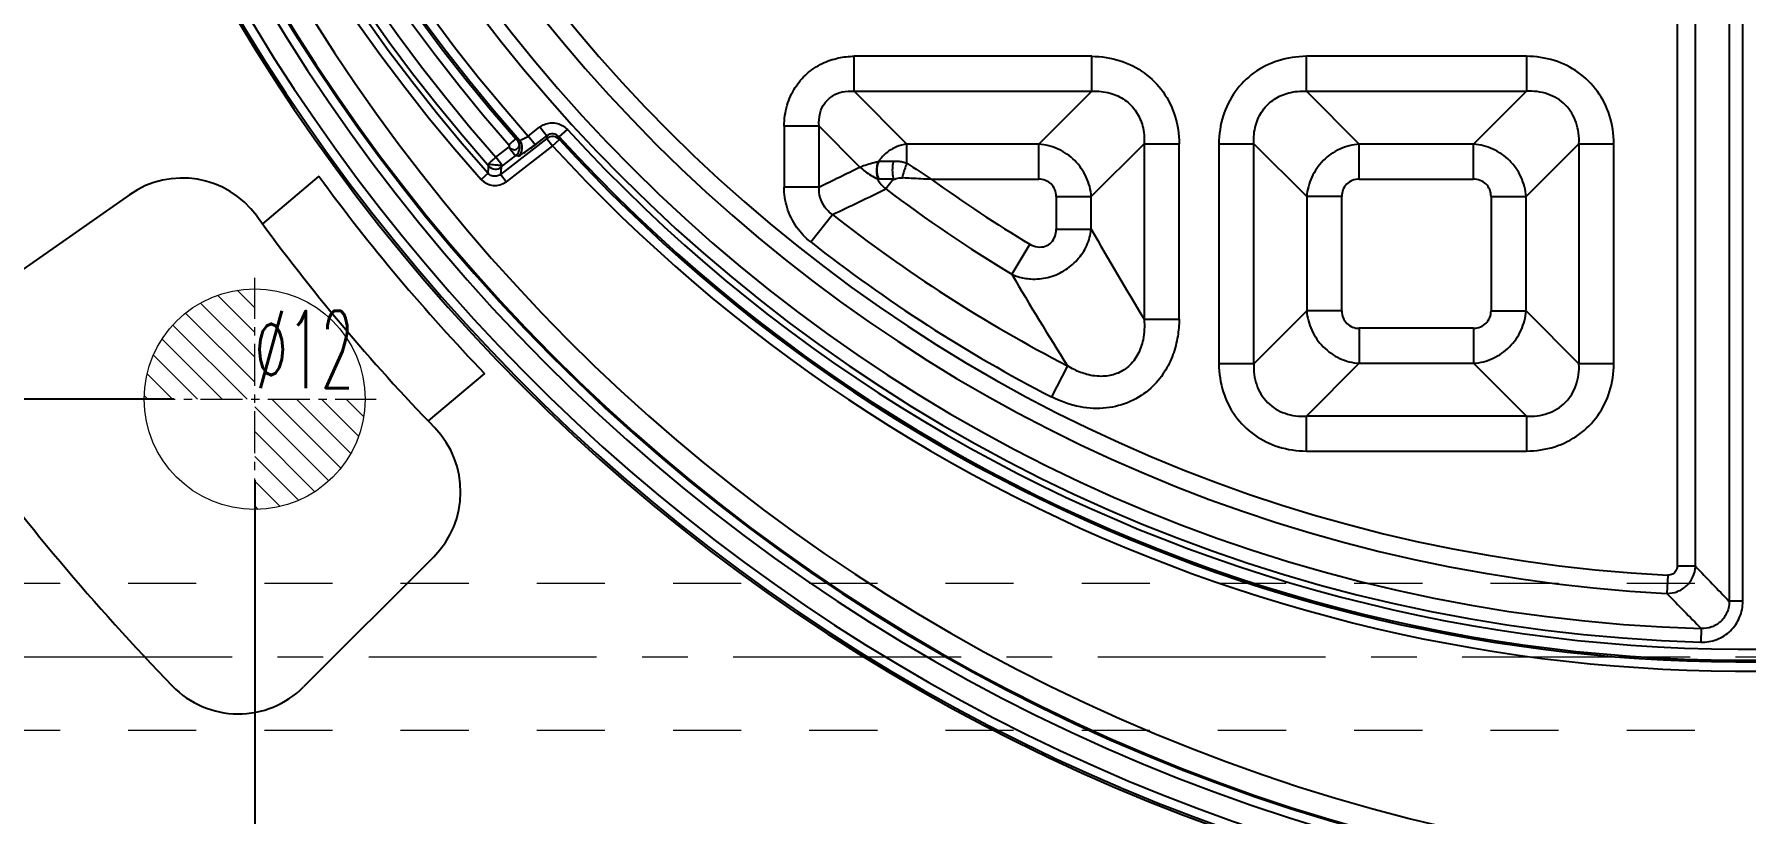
# Model space of a CAD drawing. Header units: millimetres. Extents: x 2750 to 4049, y 1371 to 1831.
# Drawn here: x 3730.7 to 3823.7, y 1526.8 to 1569.1 of the extents above; entities that cross this region are included whole.
import ezdxf
from ezdxf.enums import TextEntityAlignment as Align

# ---------------------------------------------------------------- set-up
doc = ezdxf.new("R2010")
doc.units = ezdxf.units.MM
doc.linetypes.add('CENTER', pattern=[0.6, 0.375, -0.075, 0.075, -0.075])
doc.linetypes.add('HIDDEN', pattern=[0.2, 0.1, -0.1])
doc.layers.add('11', color=7, linetype='Continuous')
doc.layers.add('cool', color=153, linetype='HIDDEN', lineweight=9)
doc.layers.add('epin', color=13, linetype='Continuous', lineweight=9)
doc.styles.get("Standard").update_dxf_attribs({"font": 'arial.ttf'})
doc.styles.add('TXT05', font='txt.shx', dxfattribs={"width": 0.5, "bigfont": 'gbcbig.shx'})
doc.dimstyles.get("Standard").update_dxf_attribs({"dimtxt": 0.18, "dimasz": 0.18, "dimexe": 0.18, "dimexo": 0.0625, "dimgap": 0.09, "dimtad": 0, "dimtih": 1, "dimtoh": 1, "dimzin": 0, "dimdsep": 46, "dimtxsty": 'Standard', "dimcen": 0.09, "dimadec": 0, "dimazin": 0, "dimtfac": 1, "dimtofl": 0, "dimtmove": 0, "dimatfit": 3, "dimfxl": 0, "dimtolj": 1, "dimtzin": 0, "dimarcsym": 0})

# ---------------------------------------------------------------- blocks, each defined once
blk = doc.blocks.new('4')
at = {"layer": '11', "color": 3, "linetype": 'Continuous'}
for p, q in [((-12.852, 216.652), (-13.724, 226.616)), ((12.852, 216.656), (13.724, 226.619)), ((-7, 208.127), (-7, 212.136)), ((7, 208.13), (7, 212.139))]:
    blk.add_line(p, q, dxfattribs=at)
for centre, radius, start, end in [((-8.743, 227.051), 5, 94.10934, 185), ((0.026, 105), 127.366, 85.91485, 94.10934), ((8.743, 227.055), 5, 355, 85.91485), ((-7.871, 217.088), 5, 185, 274.03007), ((7.871, 217.092), 5, 265.99628, 355), ((0.026, 105), 107.366, 85.99628, 94.03007), ((0.026, 105), 103.366, 86.13132, 93.8975)]:
    blk.add_arc(centre, radius, start, end, dxfattribs=at)
blk = doc.blocks.new('*D184')
at = {"color": 4, "lineweight": -2, "transparency": 16777216}
for p, q in [((3670.211, 1561.29), (3660.211, 1561.29)), ((3680.211, 1549.291), (3670.211, 1561.29)), ((3738.285, 1549.291), (3680.211, 1549.291))]:
    blk.add_line(p, q, dxfattribs=at)
at = {"layer": 'Defpoints', "color": 0, "transparency": 16777216}
for p in [(3829.681, 1617.29), (3660.211, 1561.29), (3738.285, 1549.291)]:
    blk.add_point(p, dxfattribs=at)
at = {"color": 6, "transparency": 16777216, "insert": (3651.77, 1561.29), "char_height": 5, "attachment_point": 5}
blk.add_mtext('\\A1;68.00', dxfattribs=at)
blk = doc.blocks.new('*D185')
at = {"color": 4, "lineweight": -2, "transparency": 16777216}
blk.add_line((3703.173, 1535.29), (3660.211, 1535.29), dxfattribs=at)
at = {"layer": 'Defpoints', "color": 0, "transparency": 16777216}
for p in [(3829.681, 1617.29), (3660.211, 1535.29), (3703.173, 1535.29)]:
    blk.add_point(p, dxfattribs=at)
at = {"color": 6, "transparency": 16777216, "insert": (3651.78, 1535.29), "char_height": 5, "attachment_point": 5}
blk.add_mtext('\\A1;82.00', dxfattribs=at)
blk = doc.blocks.new('*D186')
at = {"color": 4, "lineweight": -2, "transparency": 16777216}
blk.add_line((3793.281, 1509.29), (3660.211, 1509.29), dxfattribs=at)
at = {"layer": 'Defpoints', "color": 0, "transparency": 16777216}
for p in [(3829.681, 1617.29), (3660.211, 1509.29), (3793.281, 1509.29)]:
    blk.add_point(p, dxfattribs=at)
at = {"color": 6, "transparency": 16777216, "insert": (3650.077, 1509.29), "char_height": 5, "attachment_point": 5}
blk.add_mtext('\\A1;108.00', dxfattribs=at)
blk = doc.blocks.new('*D192')
at = {"color": 4, "lineweight": -2, "transparency": 16777216}
blk.add_line((3797.681, 1504.89), (3797.681, 1452.826), dxfattribs=at)
at = {"layer": 'Defpoints', "color": 0, "transparency": 16777216}
for p in [(3829.681, 1617.29), (3797.681, 1504.89), (3797.681, 1452.826)]:
    blk.add_point(p, dxfattribs=at)
at = {"color": 6, "transparency": 16777216, "insert": (3797.681, 1444.4), "char_height": 5, "attachment_point": 5, "rotation": 90}
blk.add_mtext('\\A1;32.00', dxfattribs=at)
blk = doc.blocks.new('*D193')
at = {"color": 4, "lineweight": -2, "transparency": 16777216}
for p, q in [((3742.685, 1544.891), (3742.685, 1472.826)), ((3742.685, 1472.826), (3734.655, 1462.826)), ((3734.655, 1462.826), (3734.655, 1452.826))]:
    blk.add_line(p, q, dxfattribs=at)
at = {"layer": 'Defpoints', "color": 0, "transparency": 16777216}
for p in [(3829.681, 1617.29), (3742.685, 1544.891), (3734.655, 1452.826)]:
    blk.add_point(p, dxfattribs=at)
at = {"color": 6, "transparency": 16777216, "insert": (3734.655, 1444.395), "char_height": 5, "attachment_point": 5, "rotation": 90}
blk.add_mtext('\\A1;87.00', dxfattribs=at)
blk = doc.blocks.new('epin_ejp_12')
at = {"layer": 'epin'}
h = blk.add_hatch(dxfattribs=at)
h.set_pattern_fill('_ANSI31', color=123, scale=0.3, angle=90)
h.set_pattern_definition([(135, (-3020.1993, -1559.3419), (-0.6735192, -0.6735192), [])])
h.paths.add_polyline_path([(0, 6, 0.414214), (-6, 0), (0, 0)])
h.paths.add_polyline_path([(6, 0), (0, 0), (0, -6, 0.414214)])
at = {"layer": 'epin', "color": 1, "linetype": 'CENTER', "ltscale": 6.096}
for p, q in [((0, -6.6), (0, 6.6)), ((-6.6, 0), (6.6, 0))]:
    blk.add_line(p, q, dxfattribs=at)
at = {"layer": 'epin'}
blk.add_circle((0, 0), 6, dxfattribs=at)
at = {"layer": 'epin', "color": 6, "style": 'TXT05', "width": 0.5}
blk.add_text('%%c12', height=4.2, dxfattribs=at).set_placement((2.69, 2.7), align=Align.MIDDLE)

msp = doc.modelspace()

# ---------------------------------------------------------------- linework, layer by layer
at = {"color": 6, "linetype": 'Continuous'}
for p, q in [((3822.778, 1617.463), (3822.779, 1538.301)), ((3823.519, 1538.301), (3823.521, 1617.463)), ((3819.954, 1615.628), (3819.954, 1540.21)), ((3820.943, 1541.699), (3820.942, 1615.628)), ((3775.242, 1566.027), (3775.242, 1567.927)), ((3788.15, 1567.927), (3775.242, 1567.927)), ((3788.15, 1566.027), (3788.15, 1567.927)), ((3799.81, 1566.027), (3799.81, 1567.927)), ((3811.767, 1567.927), (3799.81, 1567.927)), ((3811.767, 1567.927), (3811.767, 1566.027)), ((3775.242, 1566.027), (3778.115, 1563.154)), ((3775.242, 1566.027), (3788.15, 1566.027)), ((3785.277, 1563.154), (3788.15, 1566.027)), ((3799.81, 1566.027), (3811.767, 1566.027)), ((3799.81, 1566.027), (3802.683, 1563.154)), ((3808.894, 1563.154), (3811.767, 1566.027)), ((3757.546, 1563.595), (3758.18, 1564.085)), ((3758.18, 1564.085), (3758.548, 1563.61)), ((3759.226, 1563.55), (3759.671, 1563.956)), ((3771.441, 1564.126), (3771.441, 1560.82)), ((3773.341, 1564.126), (3771.441, 1564.126)), ((3773.341, 1560.82), (3773.341, 1564.126)), ((3775.561, 1561.907), (3773.341, 1564.126)), ((3755.782, 1562.443), (3756.484, 1562.986)), ((3758.558, 1563.46), (3756.039, 1561.509)), ((3758.865, 1563.063), (3756.346, 1561.113)), ((3756.484, 1562.986), (3756.852, 1562.51)), ((3756.935, 1563.384), (3757.075, 1563.371)), ((3757.915, 1563.12), (3757.546, 1563.595)), ((3757.915, 1563.12), (3758.548, 1563.61)), ((3758.548, 1563.61), (3758.558, 1563.46)), ((3758.558, 1563.46), (3758.865, 1563.063)), ((3758.866, 1563.064), (3759.235, 1563.402)), ((3759.226, 1563.55), (3759.235, 1563.402)), ((3778.115, 1562.121), (3778.115, 1563.154)), ((3785.277, 1563.154), (3778.115, 1563.154)), ((3785.277, 1561.253), (3785.277, 1563.154)), ((3791, 1563.176), (3788.127, 1560.303)), ((3791, 1563.176), (3791, 1553.631)), ((3791, 1563.176), (3792.901, 1563.176)), ((3792.901, 1553.631), (3792.901, 1563.176)), ((3795.058, 1563.176), (3795.058, 1551.218)), ((3795.058, 1563.176), (3796.959, 1563.176)), ((3799.832, 1560.303), (3796.959, 1563.176)), ((3796.959, 1551.218), (3796.959, 1563.176)), ((3802.683, 1561.253), (3802.683, 1563.154)), ((3808.894, 1563.154), (3802.683, 1563.154)), ((3808.894, 1561.253), (3808.894, 1563.154)), ((3814.618, 1563.176), (3811.745, 1560.303)), ((3814.618, 1563.176), (3816.518, 1563.176)), ((3814.618, 1563.176), (3814.618, 1551.218)), ((3816.518, 1551.218), (3816.518, 1563.176)), ((3756.151, 1561.967), (3755.782, 1562.442)), ((3756.151, 1561.967), (3756.852, 1562.51)), ((3756.993, 1562.497), (3756.852, 1562.51)), ((3776.585, 1562.231), (3777.374, 1562.23)), ((3755.357, 1561.572), (3754.983, 1561.239)), ((3756.075, 1561.9), (3756.039, 1561.509)), ((3756.346, 1561.113), (3756.039, 1561.509)), ((3777.359, 1561.233), (3776.967, 1560.716)), ((3779.434, 1561.253), (3785.277, 1561.253)), ((3802.683, 1561.253), (3808.894, 1561.253)), ((3773.341, 1560.82), (3771.441, 1560.82)), ((3786.227, 1560.303), (3786.227, 1558.526)), ((3786.227, 1560.303), (3788.127, 1560.303)), ((3788.127, 1558.526), (3788.127, 1560.303)), ((3799.832, 1560.303), (3799.832, 1554.091)), ((3801.732, 1560.303), (3799.832, 1560.303)), ((3801.732, 1554.091), (3801.732, 1560.303)), ((3809.844, 1560.303), (3811.745, 1560.303)), ((3809.844, 1560.303), (3809.844, 1554.091)), ((3811.745, 1554.091), (3811.745, 1560.303)), ((3772.89, 1557.834), (3774.066, 1559.327)), ((3786.227, 1558.526), (3788.127, 1558.526)), ((3784.787, 1557.712), (3783.806, 1556.084)), ((3791, 1553.631), (3792.901, 1553.631)), ((3796.959, 1551.218), (3799.832, 1554.091)), ((3801.732, 1554.091), (3799.832, 1554.091)), ((3809.844, 1554.091), (3811.745, 1554.091)), ((3811.745, 1554.091), (3814.618, 1551.218)), ((3808.894, 1553.141), (3802.683, 1553.141)), ((3802.683, 1553.141), (3802.683, 1551.241)), ((3808.894, 1553.141), (3808.894, 1551.241)), ((3786.84, 1551.099), (3785.967, 1549.411)), ((3796.959, 1551.218), (3795.058, 1551.218)), ((3802.683, 1551.241), (3799.81, 1548.368)), ((3802.683, 1551.241), (3808.894, 1551.241)), ((3811.767, 1548.368), (3808.894, 1551.241)), ((3816.518, 1551.218), (3814.618, 1551.218)), ((3811.767, 1548.368), (3799.81, 1548.368)), ((3799.81, 1546.467), (3799.81, 1548.368)), ((3811.767, 1548.368), (3811.767, 1546.467)), ((3799.81, 1546.467), (3811.767, 1546.467)), ((3820.944, 1540.21), (3820.943, 1541.699)), ((3819.441, 1539.723), (3819.391, 1538.735)), ((3820.944, 1540.21), (3819.954, 1540.21)), ((3823.519, 1538.301), (3822.779, 1538.301)), ((3821.26, 1536.824), (3821.239, 1536.084))]:
    msp.add_line(p, q, dxfattribs=at)
msp.add_lwpolyline([(3757.339, 1562.694), (3757.618, 1562.893), (3757.916, 1563.118)], dxfattribs=at)
for centre, radius, start, end in [((3829.707, 1622.321), 100.622, 28.40074, 331.59927), ((3829.707, 1622.321), 100.12, 28.40075, 331.59926), ((3829.707, 1622.321), 100.057, 28.37938, 331.62062), ((3829.707, 1622.321), 98.859, 28.37934, 331.62065), ((3823.677, 1622.321), 91.924, 138.35729, 221.64274), ((3823.677, 1622.321), 91.422, 138.35723, 221.64277), ((3823.677, 1622.321), 91.129, 138.59005, 221.40995), ((3823.677, 1622.321), 90.527, 138.59005, 221.40995), ((3823.677, 1622.321), 89.548, 138.61116, 221.38932), ((3823.677, 1622.321), 89.047, 138.61339, 221.38667), ((3823.677, 1622.321), 88.944, 138.48781, 221.51219), ((3823.677, 1622.321), 88.442, 138.39414, 221.60586), ((3823.677, 1622.321), 86.271, 181.61975, 268.38025), ((3823.677, 1622.321), 85.531, 181.61975, 268.38025), ((3823.677, 1622.321), 83.696, 182.93582, 267.06418), ((3823.677, 1622.321), 82.706, 182.93582, 267.06418), ((3829.707, 1622.321), 102.28, 186.15973, 331.08016), ((3829.707, 1622.321), 101.778, 186.19838, 331.08683), ((3829.707, 1622.321), 102.395, 189.52573, 331.07349), ((3823.677, 1622.321), 87.224, 222.36053, 346.47022), ((3823.677, 1622.321), 86.622, 222.36102, 346.47022), ((3823.677, 1622.321), 87.818, 222.43656, 332.51118), ((3823.677, 1622.321), 87.317, 222.43651, 332.51058), ((3756.48, 1562.987), 0.604, 308.10852, 41.12425), ((3756.619, 1562.973), 0.605, 308.11643, 41.14527), ((3758.866, 1563.061), 0.503, 42.65537, 127.54792), ((3755.769, 1562.301), 0.504, 221.78366, 307.43963), ((3843.506, 1660.061), 117.764, 236.27009, 237.03816), ((3755.732, 1561.905), 1.002, 221.60866, 307.78849), ((3778.336, 1562.335), 2.121, 210.48734, 229.76953), ((3823.677, 1622.321), 75.411, 234.07664, 238.95453), ((3616.188, 1892.698), 368.866, 295.34136, 295.84092), ((3823.677, 1622.321), 77.311, 232.82949, 238.9546), ((3823.677, 1622.321), 80.184, 231.77762, 242.65109), ((3941.196, 1645.079), 175.844, 209.48605, 211.3354), ((3823.677, 1622.321), 82.085, 231.77764, 242.65107), ((3940.175, 1647.833), 181.298, 210.4021, 212.24624), ((3987.646, 1698.587), 229.942, 223.53297, 224.19288), ((3989.839, 1703.587), 237.127, 224.04396, 224.68981)]:
    msp.add_arc(centre, radius, start, end, dxfattribs=at)
for points, knots in [([(3771.441, 1564.126), (3771.452, 1564.51), (3771.545, 1565.249), (3771.989, 1566.232), (3772.65, 1567.016), (3773.473, 1567.565), (3774.362, 1567.859), (3774.958, 1567.932), (3775.242, 1567.927)], [0, 0, 0, 0, 0.192981, 0.368447, 0.533532, 0.701789, 0.85754, 1, 1, 1, 1]), ([(3788.15, 1567.927), (3788.672, 1567.927), (3789.693, 1567.772), (3791.049, 1567.088), (3792.091, 1566.033), (3792.753, 1564.688), (3792.901, 1563.686), (3792.901, 1563.176)], [0, 0, 0, 0, 0.209973, 0.407076, 0.600298, 0.795169, 1, 1, 1, 1]), ([(3799.81, 1567.927), (3799.292, 1567.918), (3798.278, 1567.776), (3796.92, 1567.094), (3795.874, 1566.038), (3795.207, 1564.687), (3795.066, 1563.685), (3795.058, 1563.176)], [0, 0, 0, 0, 0.208166, 0.404613, 0.600169, 0.795235, 1, 1, 1, 1]), ([(3816.518, 1563.176), (3816.509, 1563.694), (3816.367, 1564.708), (3815.685, 1566.066), (3814.629, 1567.112), (3813.278, 1567.778), (3812.277, 1567.919), (3811.767, 1567.927)], [0, 0, 0, 0, 0.208153, 0.404601, 0.600135, 0.79522, 1, 1, 1, 1]), ([(3773.341, 1564.126), (3773.321, 1564.362), (3773.348, 1564.808), (3773.616, 1565.397), (3774.054, 1565.804), (3774.62, 1566.026), (3775.028, 1566.045), (3775.242, 1566.027)], [0, 0, 0, 0, 0.229389, 0.422261, 0.61197, 0.792322, 1, 1, 1, 1]), ([(3788.15, 1566.027), (3788.486, 1566.047), (3789.128, 1565.991), (3789.985, 1565.593), (3790.605, 1564.948), (3790.97, 1564.109), (3791.02, 1563.495), (3791, 1563.176)], [0, 0, 0, 0, 0.21998, 0.412518, 0.605434, 0.791016, 1, 1, 1, 1]), ([(3796.959, 1563.176), (3796.939, 1563.515), (3796.996, 1564.16), (3797.395, 1565.017), (3798.038, 1565.635), (3798.876, 1565.996), (3799.49, 1566.046), (3799.81, 1566.027)], [0, 0, 0, 0, 0.221835, 0.414242, 0.605287, 0.790745, 1, 1, 1, 1]), ([(3814.618, 1563.176), (3814.641, 1563.563), (3814.544, 1564.341), (3813.947, 1565.356), (3812.932, 1565.953), (3812.155, 1566.05), (3811.767, 1566.027)], [0, 0, 0, 0, 0.254794, 0.500003, 0.745227, 1, 1, 1, 1]), ([(3758.18, 1564.085), (3758.253, 1564.146), (3758.438, 1564.244), (3758.765, 1564.336), (3759.117, 1564.302), (3759.427, 1564.159), (3759.594, 1564.03), (3759.671, 1563.955)], [0, 0, 0, 0, 0.173703, 0.379966, 0.615499, 0.802975, 1, 1, 1, 1]), ([(3756.495, 1563.114), (3756.504, 1563.104), (3756.516, 1563.075), (3756.513, 1563.028), (3756.495, 1562.998), (3756.484, 1562.986)], [0, 0, 0, 0, 0.297318, 0.631875, 1, 1, 1, 1]), ([(3756.484, 1562.986), (3756.51, 1562.969), (3756.574, 1562.928), (3756.675, 1562.871), (3756.799, 1562.842), (3756.925, 1562.877), (3756.986, 1562.945), (3757.007, 1562.986)], [0, 0, 0, 0, 0.154808, 0.378714, 0.575869, 0.771348, 1, 1, 1, 1]), ([(3756.494, 1563.116), (3756.554, 1563.169), (3756.659, 1563.263), (3756.784, 1563.374), (3756.85, 1563.431), (3756.869, 1563.449)], [0, 0, 0, 0, 0.480534, 0.843107, 1, 1, 1, 1]), ([(3756.869, 1563.449), (3756.876, 1563.44), (3756.891, 1563.424), (3756.911, 1563.403), (3756.925, 1563.391), (3756.932, 1563.384), (3756.935, 1563.384)], [0, 0, 0, 0, 0.38399, 0.715509, 0.906549, 1, 1, 1, 1]), ([(3756.935, 1563.384), (3756.958, 1563.359), (3757.003, 1563.297), (3757.047, 1563.196), (3757.053, 1563.084), (3757.028, 1563.016), (3757.007, 1562.986)], [0, 0, 0, 0, 0.238653, 0.520407, 0.747552, 1, 1, 1, 1]), ([(3756.993, 1562.497), (3757.03, 1562.493), (3757.136, 1562.573), (3757.333, 1562.685), (3757.606, 1562.887), (3757.808, 1563.037), (3757.914, 1563.119)], [0, 0, 0, 0, 0.099792, 0.321636, 0.636061, 1, 1, 1, 1]), ([(3757.075, 1563.371), (3757.082, 1563.368), (3757.104, 1563.369), (3757.159, 1563.383), (3757.252, 1563.424), (3757.38, 1563.491), (3757.481, 1563.553), (3757.537, 1563.589), (3757.546, 1563.595)], [0, 0, 0, 0, 0.043724, 0.116315, 0.327892, 0.618613, 0.937895, 1, 1, 1, 1]), ([(3759.226, 1563.55), (3759.144, 1563.64), (3758.902, 1563.752), (3758.643, 1563.684), (3758.548, 1563.61)], [0, 0, 0, 0, 0.5005, 1, 1, 1, 1]), ([(3778.115, 1563.154), (3777.918, 1563.133), (3777.523, 1563.029), (3776.992, 1562.71), (3776.705, 1562.402), (3776.585, 1562.231)], [0, 0, 0, 0, 0.322845, 0.657934, 1, 1, 1, 1]), ([(3788.127, 1560.303), (3788.103, 1560.666), (3787.916, 1561.39), (3787.275, 1562.304), (3786.361, 1562.943), (3785.638, 1563.129), (3785.277, 1563.154)], [0, 0, 0, 0, 0.249665, 0.500526, 0.751122, 1, 1, 1, 1]), ([(3802.683, 1563.154), (3802.32, 1563.129), (3801.595, 1562.942), (3800.681, 1562.301), (3800.043, 1561.387), (3799.857, 1560.664), (3799.832, 1560.303)], [0, 0, 0, 0, 0.249666, 0.500527, 0.751123, 1, 1, 1, 1]), ([(3811.745, 1560.303), (3811.72, 1560.666), (3811.533, 1561.39), (3810.892, 1562.304), (3809.979, 1562.943), (3809.256, 1563.129), (3808.894, 1563.154)], [0, 0, 0, 0, 0.249665, 0.500526, 0.751122, 1, 1, 1, 1]), ([(3755.393, 1561.965), (3755.393, 1561.969), (3755.383, 1561.979), (3755.372, 1561.997), (3755.352, 1562.02), (3755.339, 1562.036), (3755.331, 1562.044)], [0, 0, 0, 0, 0.1175, 0.376331, 0.669363, 1, 1, 1, 1]), ([(3755.357, 1561.572), (3755.361, 1561.616), (3755.369, 1561.703), (3755.381, 1561.834), (3755.389, 1561.921), (3755.393, 1561.965)], [0, 0, 0, 0, 0.333707, 0.666189, 1, 1, 1, 1]), ([(3755.741, 1562.018), (3755.689, 1562.021), (3755.593, 1562.035), (3755.466, 1562.049), (3755.391, 1562.062), (3755.359, 1562.063)], [0, 0, 0, 0, 0.407506, 0.753648, 1, 1, 1, 1]), ([(3755.364, 1562.06), (3755.397, 1562.089), (3755.466, 1562.174), (3755.615, 1562.291), (3755.723, 1562.39), (3755.782, 1562.443)], [0, 0, 0, 0, 0.227523, 0.579524, 1, 1, 1, 1]), ([(3756.151, 1561.967), (3756.146, 1561.988), (3756.04, 1561.97), (3755.93, 1562.011), (3755.805, 1562.01), (3755.741, 1562.018)], [0, 0, 0, 0, 0.157839, 0.5302, 1, 1, 1, 1]), ([(3756.075, 1561.9), (3756.077, 1561.918), (3756.116, 1561.935), (3756.138, 1561.957), (3756.151, 1561.967)], [0, 0, 0, 0, 0.536183, 1, 1, 1, 1]), ([(3775.561, 1561.907), (3775.626, 1561.934), (3775.943, 1562.057), (3776.271, 1562.149), (3776.533, 1562.213)], [0, 0, 0, 0, 0.20777, 1, 1, 1, 1]), ([(3776.548, 1562.206), (3776.525, 1562.146), (3776.49, 1562.022), (3776.463, 1561.831), (3776.46, 1561.64), (3776.479, 1561.451), (3776.508, 1561.327), (3776.527, 1561.267)], [0, 0, 0, 0, 0.202659, 0.403244, 0.60264, 0.801403, 1, 1, 1, 1]), ([(3776.586, 1562.233), (3776.557, 1562.173), (3776.509, 1562.046), (3776.473, 1561.845), (3776.473, 1561.639), (3776.51, 1561.438), (3776.557, 1561.311), (3776.586, 1561.251)], [0, 0, 0, 0, 0.197204, 0.398595, 0.601493, 0.802995, 1, 1, 1, 1]), ([(3777.374, 1562.231), (3777.35, 1562.128), (3777.319, 1561.91), (3777.318, 1561.581), (3777.349, 1561.359), (3777.374, 1561.253)], [0, 0, 0, 0, 0.322186, 0.667533, 1, 1, 1, 1]), ([(3777.374, 1562.23), (3777.459, 1562.233), (3777.628, 1562.232), (3777.878, 1562.199), (3778.038, 1562.151), (3778.115, 1562.121)], [0, 0, 0, 0, 0.337571, 0.67219, 1, 1, 1, 1]), ([(3778.115, 1562.121), (3778.081, 1562.039), (3778.015, 1561.866), (3777.928, 1561.605), (3777.877, 1561.426), (3777.854, 1561.34)], [0, 0, 0, 0, 0.320663, 0.676493, 1, 1, 1, 1]), ([(3756.039, 1561.509), (3755.973, 1561.458), (3755.814, 1561.388), (3755.556, 1561.412), (3755.412, 1561.51), (3755.357, 1561.572)], [0, 0, 0, 0, 0.333946, 0.666109, 1, 1, 1, 1]), ([(3775.561, 1561.907), (3775.651, 1561.824), (3775.847, 1561.665), (3776.165, 1561.45), (3776.392, 1561.321), (3776.509, 1561.259)], [0, 0, 0, 0, 0.320014, 0.655525, 1, 1, 1, 1]), ([(3776.509, 1561.259), (3776.517, 1561.257), (3776.534, 1561.253), (3776.56, 1561.251), (3776.577, 1561.252), (3776.585, 1561.253)], [0, 0, 0, 0, 0.339855, 0.671201, 1, 1, 1, 1]), ([(3777.374, 1561.253), (3777.27, 1561.253), (3777.077, 1561.253), (3776.814, 1561.253), (3776.655, 1561.253), (3776.585, 1561.253)], [0, 0, 0, 0, 0.394918, 0.733122, 1, 1, 1, 1]), ([(3777.359, 1561.233), (3777.42, 1561.243), (3777.527, 1561.29), (3777.708, 1561.33), (3777.833, 1561.317), (3777.898, 1561.332)], [0, 0, 0, 0, 0.336595, 0.631327, 1, 1, 1, 1]), ([(3777.898, 1561.332), (3778.05, 1561.324), (3778.375, 1561.313), (3778.886, 1561.281), (3779.247, 1561.263), (3779.434, 1561.253)], [0, 0, 0, 0, 0.295528, 0.635307, 1, 1, 1, 1]), ([(3786.227, 1560.303), (3786.227, 1560.432), (3786.175, 1560.687), (3785.965, 1561.009), (3785.643, 1561.206), (3785.398, 1561.253), (3785.277, 1561.253)], [0, 0, 0, 0, 0.259809, 0.509834, 0.755075, 1, 1, 1, 1]), ([(3802.683, 1561.253), (3802.554, 1561.253), (3802.299, 1561.201), (3801.976, 1560.991), (3801.779, 1560.669), (3801.732, 1560.424), (3801.732, 1560.303)], [0, 0, 0, 0, 0.259809, 0.509834, 0.755075, 1, 1, 1, 1]), ([(3809.844, 1560.303), (3809.844, 1560.432), (3809.793, 1560.687), (3809.582, 1561.009), (3809.26, 1561.206), (3809.016, 1561.253), (3808.894, 1561.253)], [0, 0, 0, 0, 0.259809, 0.509834, 0.755075, 1, 1, 1, 1]), ([(3772.89, 1557.834), (3772.598, 1558.064), (3772.061, 1558.631), (3771.554, 1559.673), (3771.441, 1560.447), (3771.441, 1560.82)], [0, 0, 0, 0, 0.326003, 0.673309, 1, 1, 1, 1]), ([(3774.066, 1559.327), (3773.909, 1559.439), (3773.63, 1559.712), (3773.374, 1560.239), (3773.332, 1560.628), (3773.341, 1560.82)], [0, 0, 0, 0, 0.335095, 0.664857, 1, 1, 1, 1]), ([(3784.787, 1557.712), (3784.919, 1557.643), (3785.196, 1557.545), (3785.625, 1557.564), (3785.984, 1557.784), (3786.173, 1558.139), (3786.226, 1558.399), (3786.227, 1558.526)], [0, 0, 0, 0, 0.221108, 0.423873, 0.613866, 0.812498, 1, 1, 1, 1]), ([(3784.838, 1555.825), (3785.149, 1555.806), (3785.782, 1555.866), (3786.661, 1556.229), (3787.397, 1556.829), (3787.923, 1557.614), (3788.093, 1558.221), (3788.127, 1558.526)], [0, 0, 0, 0, 0.200603, 0.401582, 0.603036, 0.802601, 1, 1, 1, 1]), ([(3783.806, 1556.084), (3783.914, 1556.034), (3784.137, 1555.948), (3784.483, 1555.862), (3784.719, 1555.833), (3784.838, 1555.825)], [0, 0, 0, 0, 0.333583, 0.66661, 1, 1, 1, 1]), ([(3792.901, 1553.631), (3792.904, 1553.323), (3792.838, 1552.67), (3792.593, 1551.691), (3792.121, 1550.713), (3791.352, 1549.804), (3790.268, 1549.096), (3788.929, 1548.742), (3787.436, 1548.805), (3786.467, 1549.174), (3785.967, 1549.411)], [0, 0, 0, 0, 0.093517, 0.197593, 0.304664, 0.419474, 0.554208, 0.690232, 0.832368, 1, 1, 1, 1]), ([(3791, 1553.631), (3791.028, 1553.262), (3791.003, 1552.602), (3790.7, 1551.711), (3790.199, 1551.047), (3789.516, 1550.637), (3788.724, 1550.486), (3788.179, 1550.559), (3787.895, 1550.634)], [0, 0, 0, 0, 0.214701, 0.377134, 0.539997, 0.686366, 0.829361, 1, 1, 1, 1]), ([(3799.832, 1554.091), (3799.857, 1553.729), (3800.044, 1553.004), (3800.684, 1552.09), (3801.598, 1551.451), (3802.321, 1551.265), (3802.683, 1551.241)], [0, 0, 0, 0, 0.249667, 0.500527, 0.751123, 1, 1, 1, 1]), ([(3801.732, 1554.091), (3801.732, 1553.962), (3801.784, 1553.708), (3801.995, 1553.385), (3802.316, 1553.188), (3802.561, 1553.141), (3802.683, 1553.141)], [0, 0, 0, 0, 0.259809, 0.509834, 0.755075, 1, 1, 1, 1]), ([(3808.894, 1551.241), (3809.257, 1551.265), (3809.981, 1551.452), (3810.895, 1552.093), (3811.534, 1553.007), (3811.72, 1553.73), (3811.745, 1554.091)], [0, 0, 0, 0, 0.249668, 0.500529, 0.751126, 1, 1, 1, 1]), ([(3808.894, 1553.141), (3809.023, 1553.141), (3809.278, 1553.193), (3809.6, 1553.403), (3809.797, 1553.725), (3809.844, 1553.97), (3809.844, 1554.091)], [0, 0, 0, 0, 0.259809, 0.509834, 0.755075, 1, 1, 1, 1]), ([(3787.895, 1550.634), (3787.776, 1550.665), (3787.538, 1550.743), (3787.184, 1550.899), (3786.954, 1551.028), (3786.84, 1551.099)], [0, 0, 0, 0, 0.317383, 0.650063, 1, 1, 1, 1]), ([(3795.058, 1551.218), (3795.067, 1550.701), (3795.209, 1549.686), (3795.891, 1548.329), (3796.948, 1547.282), (3798.298, 1546.616), (3799.3, 1546.475), (3799.81, 1546.467)], [0, 0, 0, 0, 0.208153, 0.404601, 0.600135, 0.79522, 1, 1, 1, 1]), ([(3796.959, 1551.218), (3796.936, 1550.831), (3797.033, 1550.054), (3797.63, 1549.039), (3798.645, 1548.442), (3799.422, 1548.344), (3799.81, 1548.368)], [0, 0, 0, 0, 0.254794, 0.500003, 0.745227, 1, 1, 1, 1]), ([(3811.767, 1546.467), (3812.285, 1546.476), (3813.299, 1546.618), (3814.657, 1547.3), (3815.703, 1548.356), (3816.37, 1549.707), (3816.51, 1550.709), (3816.518, 1551.218)], [0, 0, 0, 0, 0.208153, 0.404601, 0.600135, 0.79522, 1, 1, 1, 1]), ([(3811.767, 1548.368), (3812.155, 1548.344), (3812.932, 1548.441), (3813.947, 1549.039), (3814.544, 1550.054), (3814.641, 1550.831), (3814.618, 1551.218)], [0, 0, 0, 0, 0.254794, 0.500003, 0.745227, 1, 1, 1, 1]), ([(3819.391, 1538.735), (3819.585, 1538.729), (3819.981, 1538.799), (3820.487, 1539.123), (3820.845, 1539.612), (3820.939, 1540.01), (3820.944, 1540.21)], [0, 0, 0, 0, 0.247277, 0.495788, 0.746172, 1, 1, 1, 1]), ([(3819.954, 1540.21), (3819.95, 1540.122), (3819.908, 1539.945), (3819.707, 1539.756), (3819.529, 1539.722), (3819.441, 1539.723)], [0, 0, 0, 0, 0.33623, 0.664902, 1, 1, 1, 1]), ([(3821.239, 1536.084), (3821.532, 1536.076), (3822.129, 1536.175), (3822.894, 1536.662), (3823.403, 1537.413), (3823.519, 1538.007), (3823.519, 1538.301)], [0, 0, 0, 0, 0.249184, 0.499855, 0.750673, 1, 1, 1, 1]), ([(3822.779, 1538.301), (3822.782, 1538.103), (3822.706, 1537.702), (3822.37, 1537.192), (3821.851, 1536.877), (3821.453, 1536.815), (3821.26, 1536.824)], [0, 0, 0, 0, 0.251196, 0.503269, 0.753615, 1, 1, 1, 1])]:
    msp.add_open_spline(points, degree=3, knots=knots, dxfattribs=at)
for points in [[(3755.331, 1562.044), (3755.341, 1562.037), (3755.361, 1562.048), (3755.364, 1562.06)], [(3776.533, 1562.213), (3776.544, 1562.216), (3776.556, 1562.219), (3776.567, 1562.223)], [(3773.341, 1560.82), (3773.712, 1561), (3774.45, 1561.365), (3775.191, 1561.724), (3775.561, 1561.907)]]:
    msp.add_open_spline(points, degree=3, dxfattribs=at)
at = {"layer": 'cool', "ltscale": 37}
for p, q in [((3684.011, 1539.29), (3975.351, 1539.29)), ((3684.011, 1531.29), (3975.351, 1531.29))]:
    msp.add_line(p, q, dxfattribs=at)
at = {"layer": 'cool', "color": 1, "linetype": 'CENTER', "ltscale": 33}
msp.add_line((3669.681, 1535.29), (3989.681, 1535.29), dxfattribs=at)

# ---------------------------------------------------------------- block references
at = {"rotation": 129.9999999999685}
msp.add_blockref('4', (3910.11, 1689.825), dxfattribs=at)
at = {"layer": 'epin'}
msp.add_blockref('epin_ejp_12', (3742.685, 1549.291), dxfattribs=at)

# ---------------------------------------------------------------- dimensions: what is measured, and where the dimension line sits
for feature_location, offset, dtype, picture, middle in [((3793.281, 1509.29), (-133.07, 0), 0, '*D186', (3650.077, 1509.29)), ((3738.285, 1549.291), (-78.074, 11.999), 0, '*D184', (3651.77, 1561.29)), ((3703.173, 1535.29), (-42.962, 0), 0, '*D185', (3651.78, 1535.29)), ((3742.685, 1544.891), (-8.03, -92.065), 1, '*D193', (3734.655, 1444.395)), ((3797.681, 1504.89), (0, -52.064), 1, '*D192', (3797.681, 1444.4))]:
    dim = msp.add_ordinate_dim(feature_location=feature_location, offset=offset, dtype=dtype, origin=(3829.681, 1617.29), dimstyle='Standard', override={"dimtxt": 5, "dimasz": 5, "dimexe": 0, "dimexo": 0, "dimgap": 0, "dimtih": 0, "dimtoh": 0, "dimzin": 0, "dimcen": 0, "dimclrd": 4, "dimclre": 4, "dimclrt": 6, "dimadec": 2, "dimtp": 0, "dimtm": 0, "dimtzin": 0})
    dim.commit()
    dim.dimension.update_dxf_attribs({"geometry": picture, "text_midpoint": middle})

doc.saveas('drawing.dxf')
